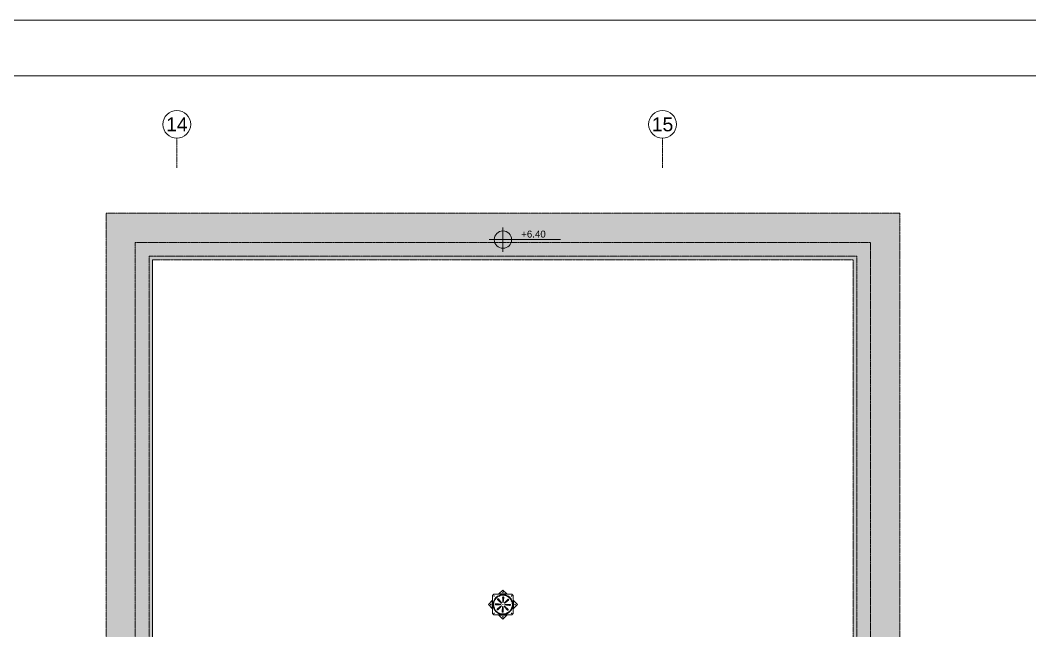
# Model space of a CAD drawing. Extents: x -1457 to 23780, y -2071 to 4205.
# Drawn here: x 6942 to 8397, y 3326 to 4205 of the extents above; entities that cross this region are included whole.
import ezdxf
from ezdxf.enums import TextEntityAlignment as Align

# ---------------------------------------------------------------- set-up
doc = ezdxf.new("R2010")
doc.units = 0
doc.header["$MEASUREMENT"] = 0
doc.linetypes.add('HIDDEN', pattern=[0.375, 0.25, -0.125])
doc.layers.get('0').update_dxf_attribs({"color": 9, "lineweight": 9})
for name, color, linetype, lineweight in [('40A', 9, 'Continuous', 9), ('GEB-BEZUG', 9, 'Continuous', 25), ('M-TEFRIS2-015', 129, 'Continuous', 9)]:
    doc.layers.add(name, color=color, linetype=linetype, lineweight=lineweight)
doc.styles.add('Arial', font='arial.ttf', dxfattribs={"height": 2.5})
doc.styles.add('MuuM_TEXT-ITALIC', font='ARIALNI.TTF')

# ---------------------------------------------------------------- blocks, each defined once
blk = doc.blocks.new('Einfügepunkt')
at = {"layer": 'GEB-BEZUG'}
for p, q in [((-1, -1), (1, 1)), ((-1, 1), (1, -1))]:
    blk.add_line(p, q, dxfattribs=at)
blk = doc.blocks.new('p-suzgec')
at = {"ltscale": 25}
for p, q in [((-13.2, 15), (-15.2, 13)), ((12.8, 15), (-13.2, 15)), ((-6.1, 15), (-5.9, 15.2)), ((-5.9, 15.2), (-0.2, 20.9)), ((-5.9, 15.2), (5.4, 15.2)), ((-0.2, 20.9), (5.4, 15.2)), ((5.4, 15.2), (5.6, 15)), ((14.8, 13), (12.8, 15)), ((-21.1, 0), (-15.5, 5.7)), ((-15.5, -5.7), (-21.1, 0)), ((-15.5, 5.7), (-15.2, 5.9)), ((-15.5, -5.7), (-15.5, 5.7)), ((-15.2, 13), (-15.2, -13)), ((-10.5, 1.2), (-3.4, 0.3)), ((-5.9, 12.3), (-6, 12.5)), ((-5.8, 12), (-5.9, 12.3)), ((-5.1, 12.9), (-5, 12.7)), ((-5, 12.7), (-4.8, 12.4)), ((-3.3, 0.2), (-3.4, 0.3)), ((-0.2, 0), (-0.5, 0)), ((-0.2, 0), (-0.2, 0.2)), ((-0.2, 0), (0, 0)), ((-0.2, 0), (-0.2, -0.2)), ((0.9, 10.2), (0, 3.1)), ((0, 3), (0, 3.1)), ((12.1, 5.6), (12.3, 5.7)), ((12.6, 4.8), (12.5, 4.7)), ((14.8, -13), (14.8, 13)), ((14.8, 5.9), (15, 5.7)), ((15, 5.7), (15, -5.7)), ((15, 5.7), (20.6, 0)), ((20.6, 0), (15, -5.7)), ((-15.2, -5.9), (-15.5, -5.7)), ((-15.2, -13), (-13.2, -15)), ((-13.1, -4.8), (-13, -4.7)), ((-13, -4.7), (-12.6, -4.6)), ((-12.6, -5.6), (-12.8, -5.7)), ((-12.2, -5.5), (-12.6, -5.6)), ((-1.4, -10.2), (-0.5, -3.1)), ((-0.5, -3), (-0.5, -3.1)), ((2.8, -0.2), (2.9, -0.3)), ((10, -1.2), (2.9, -0.3)), ((4.5, -12.7), (4.3, -12.4)), ((4.6, -12.9), (4.5, -12.7)), ((5.3, -12), (5.4, -12.3)), ((5.4, -12.3), (5.5, -12.5)), ((12.8, -15), (14.8, -13)), ((15, -5.7), (14.8, -5.9)), ((-13.2, -15), (12.8, -15)), ((-5.9, -15.2), (-6.1, -15)), ((5.4, -15.2), (-5.9, -15.2)), ((-0.2, -20.9), (-5.9, -15.2)), ((5.4, -15.2), (-0.2, -20.9)), ((5.6, -15), (5.4, -15.2))]:
    blk.add_line(p, q, dxfattribs=at)
for centre, radius in [((-0.2, 17.7), 0.4), ((-0.2, 17.7), 0.358), ((-17.9, 0), 0.4), ((-17.9, 0), 0.358), ((-0.2, 0), 14.3), ((-12.8, 12.5), 0.3), ((12.2, 12.5), 0.3), ((17.4, 0), 0.4), ((17.4, 0), 0.358), ((-12.8, -12.5), 0.3), ((12.2, -12.5), 0.3), ((-0.2, -17.7), 0.4), ((-0.2, -17.7), 0.358)]:
    blk.add_circle(centre, radius, dxfattribs=at)
for radius, start, end in [(13.5, 114.6147, 200.3853), (13.8, 110.4176, 114.5824), (13.7, 110.4084, 114.5916), (13.3, 110.3378, 114.6622), (13.2, 110.3292, 114.6708), (13.5, 24.6147, 110.3853), (13.6, 294.6147, 20.3853), (13.2, 20.3292, 24.6708), (13.3, 20.3378, 24.6622), (13.7, 20.4084, 24.5916), (13.8, 20.4176, 24.5824), (13.7, 200.4084, 204.5916), (13.8, 200.4176, 204.5824), (13.3, 200.3378, 204.6622), (13.2, 200.3292, 204.6708), (13.5, 204.6147, 290.3853), (13.2, 290.3292, 294.6708), (13.3, 290.3378, 294.6622), (13.7, 290.4084, 294.5916), (13.8, 290.4176, 294.5824)]:
    blk.add_arc((-0.2, 0), radius, start, end, dxfattribs=at)
for points, knots in [([(-10.5, -0.3), (-10.6, -0.3), (-10.7, -0.3), (-10.9, -0.2), (-11, -0.2), (-11.1, 0), (-11.2, 0.1), (-11.2, 0.3), (-11.2, 0.4), (-11.2, 0.6), (-11.2, 0.7), (-11.1, 0.9), (-11.1, 1), (-10.9, 1.1), (-10.8, 1.1), (-10.6, 1.2), (-10.5, 1.2), (-10.4, 1.2)], [2.169268, 2.169268, 2.169268, 2.169268, 2.468107, 2.468107, 2.768207, 2.768207, 3.065525, 3.065525, 3.362844, 3.362844, 3.660162, 3.660162, 3.95748, 3.95748, 4.257581, 4.257581, 4.55635, 4.55635, 4.55635, 4.55635]), ([(-7.7, 7), (-7.8, 7.1), (-7.8, 7.2), (-7.9, 7.4), (-7.9, 7.5), (-7.9, 7.7), (-7.9, 7.8), (-7.8, 8), (-7.8, 8), (-7.6, 8.2), (-7.5, 8.2), (-7.3, 8.3), (-7.2, 8.3), (-7, 8.3), (-6.9, 8.3), (-6.7, 8.2), (-6.6, 8.1), (-6.6, 8)], [2.169268, 2.169268, 2.169268, 2.169268, 2.468107, 2.468107, 2.768207, 2.768207, 3.065525, 3.065525, 3.362844, 3.362844, 3.660162, 3.660162, 3.95748, 3.95748, 4.257581, 4.257581, 4.55635, 4.55635, 4.55635, 4.55635]), ([(-3.5, 0.4), (-3.5, 0.4), (-3.5, 0.4), (-3.5, 0.4), (-3.4, 0.4), (-3.4, 0.4), (-3.4, 0.3), (-3.3, 0.3), (-3.3, 0.3), (-3.3, 0.3), (-3.3, 0.2), (-3.2, 0.2), (-3.2, 0.1), (-3.3, 0.1), (-3.3, 0), (-3.3, 0), (-3.3, -0.1), (-3.4, -0.1), (-3.4, -0.1), (-3.5, -0.1), (-3.5, -0.1), (-3.5, -0.1), (-3.5, -0.1)], [-0.0013985, -0.0013985, -0.0013985, -0.0013985, 0, 0, 0, 0.0909291, 0.0909291, 0.1818582, 0.1818582, 0.2711248, 0.2711248, 0.3603915, 0.3603915, 0.4496581, 0.4496581, 0.5389247, 0.5389247, 0.6298538, 0.6298538, 0.7207829, 0.7207829, 0.7401198, 0.7401198, 0.7401198, 0.7401198]), ([(-2.2, 2.6), (-2.2, 2.6), (-2.2, 2.6), (-2.2, 2.6), (-2.2, 2.5), (-2.2, 2.5), (-2.2, 2.4), (-2.2, 2.4), (-2.2, 2.3), (-2.2, 2.3), (-2.2, 2.3), (-2.3, 2.2), (-2.3, 2.2), (-2.3, 2.2), (-2.4, 2.2), (-2.4, 2.1), (-2.5, 2.1), (-2.5, 2.2), (-2.6, 2.2), (-2.6, 2.2), (-2.6, 2.2), (-2.6, 2.2), (-2.6, 2.2)], [-0.0013985, -0.0013985, -0.0013985, -0.0013985, 0, 0, 0, 0.0909291, 0.0909291, 0.1818582, 0.1818582, 0.2711248, 0.2711248, 0.3603915, 0.3603915, 0.4496581, 0.4496581, 0.5389247, 0.5389247, 0.6298538, 0.6298538, 0.7207829, 0.7207829, 0.7401198, 0.7401198, 0.7401198, 0.7401198]), ([(-0.6, 10.2), (-0.6, 10.3), (-0.5, 10.4), (-0.5, 10.6), (-0.4, 10.7), (-0.3, 10.8), (-0.2, 10.9), (0, 11), (0.1, 11), (0.3, 11), (0.4, 11), (0.6, 10.9), (0.7, 10.8), (0.8, 10.7), (0.9, 10.6), (0.9, 10.4), (1, 10.3), (0.9, 10.2)], [2.169268, 2.169268, 2.169268, 2.169268, 2.468107, 2.468107, 2.768207, 2.768207, 3.065525, 3.065525, 3.362844, 3.362844, 3.660162, 3.660162, 3.95748, 3.95748, 4.257581, 4.257581, 4.55635, 4.55635, 4.55635, 4.55635]), ([(0.1, 3.2), (0.1, 3.2), (0.1, 3.2), (0.1, 3.2), (0.1, 3.2), (0.1, 3.2), (0.1, 3.1), (0.1, 3.1), (0, 3), (0, 3), (-0.1, 3), (-0.1, 3), (-0.2, 3), (-0.2, 3), (-0.2, 3), (-0.3, 3), (-0.3, 3.1), (-0.3, 3.1), (-0.4, 3.2), (-0.4, 3.2), (-0.4, 3.2), (-0.4, 3.3), (-0.4, 3.3)], [-0.0013985, -0.0013985, -0.0013985, -0.0013985, 0, 0, 0, 0.0909291, 0.0909291, 0.1818582, 0.1818582, 0.2711248, 0.2711248, 0.3603915, 0.3603915, 0.4496581, 0.4496581, 0.5389247, 0.5389247, 0.6298538, 0.6298538, 0.7207829, 0.7207829, 0.7401198, 0.7401198, 0.7401198, 0.7401198]), ([(2.3, 2), (2.3, 2), (2.3, 2), (2.3, 2), (2.3, 2), (2.2, 2), (2.2, 1.9), (2.2, 1.9), (2.1, 1.9), (2.1, 2), (2, 2), (2, 2), (1.9, 2), (1.9, 2.1), (1.9, 2.1), (1.9, 2.2), (1.9, 2.2), (1.9, 2.3), (1.9, 2.3), (1.9, 2.3), (2, 2.4), (2, 2.4), (2, 2.4)], [-0.0013985, -0.0013985, -0.0013985, -0.0013985, 0, 0, 0, 0.0909291, 0.0909291, 0.1818582, 0.1818582, 0.2711248, 0.2711248, 0.3603915, 0.3603915, 0.4496581, 0.4496581, 0.5389247, 0.5389247, 0.6298538, 0.6298538, 0.7207829, 0.7207829, 0.7401198, 0.7401198, 0.7401198, 0.7401198]), ([(3, -0.4), (3, -0.4), (3, -0.4), (3, -0.4), (2.9, -0.4), (2.9, -0.4), (2.9, -0.3), (2.8, -0.3), (2.8, -0.3), (2.8, -0.3), (2.8, -0.2), (2.7, -0.2), (2.7, -0.1), (2.8, -0.1), (2.8, 0), (2.8, 0), (2.8, 0.1), (2.9, 0.1), (2.9, 0.1), (3, 0.1), (3, 0.1), (3, 0.1), (3, 0.1)], [-0.0013985, -0.0013985, -0.0013985, -0.0013985, 0, 0, 0, 0.0909291, 0.0909291, 0.1818582, 0.1818582, 0.2711248, 0.2711248, 0.3603915, 0.3603915, 0.4496581, 0.4496581, 0.5389247, 0.5389247, 0.6298538, 0.6298538, 0.7207829, 0.7207829, 0.7401198, 0.7401198, 0.7401198, 0.7401198]), ([(6.8, 7.4), (6.8, 7.5), (6.9, 7.6), (7.1, 7.7), (7.2, 7.7), (7.4, 7.7), (7.5, 7.7), (7.7, 7.6), (7.8, 7.5), (7.9, 7.4), (8, 7.3), (8.1, 7.1), (8.1, 7), (8, 6.8), (8, 6.7), (7.9, 6.5), (7.8, 6.4), (7.8, 6.3)], [2.169268, 2.169268, 2.169268, 2.169268, 2.468107, 2.468107, 2.768207, 2.768207, 3.065525, 3.065525, 3.362844, 3.362844, 3.660162, 3.660162, 3.95748, 3.95748, 4.257581, 4.257581, 4.55635, 4.55635, 4.55635, 4.55635]), ([(10, 0.3), (10.1, 0.3), (10.2, 0.3), (10.4, 0.2), (10.5, 0.2), (10.6, 0), (10.7, -0.1), (10.7, -0.3), (10.7, -0.4), (10.7, -0.6), (10.7, -0.7), (10.6, -0.9), (10.6, -1), (10.4, -1.1), (10.3, -1.1), (10.1, -1.2), (10, -1.2), (9.9, -1.2)], [2.169268, 2.169268, 2.169268, 2.169268, 2.468107, 2.468107, 2.768207, 2.768207, 3.065525, 3.065525, 3.362844, 3.362844, 3.660162, 3.660162, 3.95748, 3.95748, 4.257581, 4.257581, 4.55635, 4.55635, 4.55635, 4.55635]), ([(-7.3, -7.4), (-7.3, -7.5), (-7.4, -7.6), (-7.6, -7.7), (-7.7, -7.7), (-7.9, -7.7), (-8, -7.7), (-8.2, -7.6), (-8.3, -7.5), (-8.4, -7.4), (-8.5, -7.3), (-8.6, -7.1), (-8.6, -7), (-8.5, -6.8), (-8.5, -6.7), (-8.4, -6.5), (-8.3, -6.4), (-8.3, -6.3)], [2.169268, 2.169268, 2.169268, 2.169268, 2.468107, 2.468107, 2.768207, 2.768207, 3.065525, 3.065525, 3.362844, 3.362844, 3.660162, 3.660162, 3.95748, 3.95748, 4.257581, 4.257581, 4.55635, 4.55635, 4.55635, 4.55635]), ([(-2.8, -2), (-2.8, -2), (-2.8, -2), (-2.8, -2), (-2.8, -2), (-2.7, -2), (-2.7, -1.9), (-2.7, -1.9), (-2.6, -1.9), (-2.6, -2), (-2.5, -2), (-2.5, -2), (-2.4, -2), (-2.4, -2.1), (-2.4, -2.1), (-2.4, -2.2), (-2.4, -2.2), (-2.4, -2.3), (-2.4, -2.3), (-2.4, -2.3), (-2.5, -2.4), (-2.5, -2.4), (-2.5, -2.4)], [-0.0013985, -0.0013985, -0.0013985, -0.0013985, 0, 0, 0, 0.0909291, 0.0909291, 0.1818582, 0.1818582, 0.2711248, 0.2711248, 0.3603915, 0.3603915, 0.4496581, 0.4496581, 0.5389247, 0.5389247, 0.6298538, 0.6298538, 0.7207829, 0.7207829, 0.7401198, 0.7401198, 0.7401198, 0.7401198]), ([(0.1, -10.2), (0.1, -10.3), (0, -10.4), (0, -10.6), (-0.1, -10.7), (-0.2, -10.8), (-0.3, -10.9), (-0.5, -11), (-0.6, -11), (-0.8, -11), (-0.9, -11), (-1.1, -10.9), (-1.2, -10.8), (-1.3, -10.7), (-1.4, -10.6), (-1.4, -10.4), (-1.5, -10.3), (-1.4, -10.2)], [2.169268, 2.169268, 2.169268, 2.169268, 2.468107, 2.468107, 2.768207, 2.768207, 3.065525, 3.065525, 3.362844, 3.362844, 3.660162, 3.660162, 3.95748, 3.95748, 4.257581, 4.257581, 4.55635, 4.55635, 4.55635, 4.55635]), ([(-0.6, -3.2), (-0.6, -3.2), (-0.6, -3.2), (-0.6, -3.2), (-0.6, -3.2), (-0.6, -3.2), (-0.6, -3.1), (-0.6, -3.1), (-0.5, -3), (-0.5, -3), (-0.4, -3), (-0.4, -3), (-0.4, -3), (-0.3, -3), (-0.3, -3), (-0.2, -3), (-0.2, -3.1), (-0.2, -3.1), (-0.2, -3.2), (-0.1, -3.2), (-0.1, -3.2), (-0.1, -3.3), (-0.1, -3.3)], [-0.0013985, -0.0013985, -0.0013985, -0.0013985, 0, 0, 0, 0.0909291, 0.0909291, 0.1818582, 0.1818582, 0.2711248, 0.2711248, 0.3603915, 0.3603915, 0.4496581, 0.4496581, 0.5389247, 0.5389247, 0.6298538, 0.6298538, 0.7207829, 0.7207829, 0.7401198, 0.7401198, 0.7401198, 0.7401198]), ([(1.7, -2.6), (1.7, -2.6), (1.7, -2.6), (1.7, -2.6), (1.7, -2.5), (1.7, -2.5), (1.7, -2.4), (1.7, -2.4), (1.7, -2.3), (1.7, -2.3), (1.7, -2.3), (1.8, -2.2), (1.8, -2.2), (1.8, -2.2), (1.9, -2.2), (1.9, -2.1), (2, -2.1), (2, -2.2), (2.1, -2.2), (2.1, -2.2), (2.1, -2.2), (2.1, -2.2), (2.1, -2.2)], [-0.0013985, -0.0013985, -0.0013985, -0.0013985, 0, 0, 0, 0.0909291, 0.0909291, 0.1818582, 0.1818582, 0.2711248, 0.2711248, 0.3603915, 0.3603915, 0.4496581, 0.4496581, 0.5389247, 0.5389247, 0.6298538, 0.6298538, 0.7207829, 0.7207829, 0.7401198, 0.7401198, 0.7401198, 0.7401198]), ([(7.2, -7), (7.3, -7.1), (7.3, -7.2), (7.4, -7.4), (7.4, -7.5), (7.4, -7.7), (7.4, -7.8), (7.3, -8), (7.3, -8), (7.1, -8.2), (7, -8.2), (6.8, -8.3), (6.7, -8.3), (6.5, -8.3), (6.4, -8.3), (6.2, -8.2), (6.1, -8.1), (6.1, -8)], [2.169268, 2.169268, 2.169268, 2.169268, 2.468107, 2.468107, 2.768207, 2.768207, 3.065525, 3.065525, 3.362844, 3.362844, 3.660162, 3.660162, 3.95748, 3.95748, 4.257581, 4.257581, 4.55635, 4.55635, 4.55635, 4.55635])]:
    blk.add_open_spline(points, degree=3, knots=knots, dxfattribs=at)
for points, weights in [([(-10.4, 1.2), (-5.1, 0.6), (-3.5, 0.4)], [1.04357122072, 1.19470433147, 1]), ([(-2.6, 2.2), (-3.9, 3.4), (-7.7, 7)], [1, 1.19289012244, 1.04336959178]), ([(-6.6, 8), (-3.3, 3.9), (-2.2, 2.6)], [1.04357122128, 1.19470433435, 1]), ([(-0.4, 3.3), (-0.4, 4.9), (-0.6, 10.2)], [1, 1.1928901223, 1.04336959175]), ([(0.9, 10.2), (0.3, 4.9), (0.1, 3.2)], [1.04357122043, 1.19470432993, 1]), ([(2, 2.4), (3.1, 3.6), (6.8, 7.4)], [1, 1.19289012017, 1.04336959134]), ([(7.8, 6.3), (3.6, 3), (2.3, 2)], [1.04357122006, 1.19470432802, 1]), ([(11.7, 5.5), (11.9, 5.6), (12.1, 5.6)], [1.02554744525, 1.0127799804, 1]), ([(12.5, 4.7), (12.3, 4.7), (12.1, 4.6)], [1, 1.0127799804, 1.02554744526]), ([(-3.5, -0.1), (-5.2, -0.2), (-10.5, -0.3)], [1, 1.19289012449, 1.04336959218]), ([(-8.3, -6.3), (-4.1, -3), (-2.8, -2)], [1.04357122094, 1.1947043326, 1]), ([(-2.5, -2.4), (-3.6, -3.6), (-7.3, -7.4)], [1, 1.19289012327, 1.04336959194]), ([(-1.4, -10.2), (-0.8, -4.9), (-0.6, -3.2)], [1.04357122103, 1.19470433305, 1]), ([(-0.1, -3.3), (-0.1, -4.9), (0.1, -10.2)], [1, 1.19289011339, 1.04336959002]), ([(6.1, -8), (2.8, -3.9), (1.7, -2.6)], [1.04357121982, 1.19470432681, 1]), ([(2.1, -2.2), (3.4, -3.4), (7.2, -7)], [1, 1.19289011781, 1.04336959088])]:
    blk.add_rational_spline(points, weights, degree=2, dxfattribs=at)
for points, weights, knots in [([(3, 0.1), (3.5, 0.1), (6, 0.2), (10, 0.3)], [4.14064799907, 3.56700040162, 2.15953650571, 1.32480586323], [27.48414514, 27.48414514, 27.48414514, 27.50397367, 27.53272487, 27.53272487, 27.53272487]), ([(9.9, -1.2), (7.9, -1), (4.7, -0.6), (3.3, -0.4), (3, -0.4)], [1.32476723726, 1.64485472039, 2.71311941379, 3.81141839734, 4.16242382948], [0.00590224, 0.00590224, 0.00590224, 0.01753913, 0.04477222, 0.05758123, 0.05758123, 0.05758123])]:
    blk.add_rational_spline(points, weights, degree=2, knots=knots, dxfattribs=at)
at = {"ltscale": 25, "xscale": 0.1, "yscale": 0.1, "zscale": 0.1}
blk.add_blockref('Einfügepunkt', (-0.2, 0), dxfattribs=at)
blk = doc.blocks.new('0_elevationtarget-p-bk')
h = blk.add_hatch(color=254)
h.paths.add_polyline_path([(2.5, 0, 0.414214), (0, 2.5), (0, 0)])
h.paths.add_polyline_path([(0, 0), (-2.5, 0, 0.414214), (0, -2.5)])
blk.add_line((0, -3.5), (0, 3.5))
blk.add_lwpolyline([(16.6, 0), (-4, 0)])
blk.add_circle((0, 0), 2.5)
at = {"style": 'Arial'}
blk.add_attdef('BITMISKOT', text='', height=2, dxfattribs=at).set_placement((4.5, 0), align=Align.BOTTOM_LEFT)
at = {"style": 'MuuM_TEXT-ITALIC'}
blk.add_attdef('FINISHINGFLOORLEVEL', text='', height=2, dxfattribs=at).set_placement((4.5, -0.59), align=Align.TOP_LEFT)
blk = doc.blocks.new('0_aks')
at = {"linetype": 'Continuous'}
blk.add_circle((0, 0), 2, dxfattribs=at)
at = {"style": 'Arial'}
blk.add_attdef('AKS', text='', height=2, dxfattribs=at).set_placement((0, 0), align=Align.MIDDLE_CENTER)

msp = doc.modelspace()

# ---------------------------------------------------------------- hatches: boundary and pattern name
at = {"layer": 'M-TEFRIS2-015', "linetype": 'HIDDEN', "lineweight": 0}
h = msp.add_hatch(color=256, dxfattribs=at)
h.dxf.hatch_style = 1
h.paths.add_polyline_path([(7132.5, 2865), (7065.5, 2865), (7065.5, 3927), (8209.5, 3927), (8209.5, 2865), (8142.5, 2865), (8142.5, 3860), (7132.5, 3860)])

# ---------------------------------------------------------------- linework, layer by layer
at = {"layer": '40A'}
for points in [[(11890, 4205), (5945, 4205), (5945, 0), (11890, 0)], [(11350.1, 80), (6025, 80), (6025, 4125), (11350.1, 4125)]]:
    msp.add_lwpolyline(points, close=True, dxfattribs=at)
at = {"layer": 'M-TEFRIS2-015', "linetype": 'HIDDEN', "lineweight": 0}
for points in [[(7167.5, 3992.2), (7167.5, 4035)], [(7867.5, 3992.2), (7867.5, 4035)], [(7067.5, 2865), (7065.5, 2865), (7065.5, 3927), (8209.5, 3927), (8209.5, 2867)], [(7107.5, 2867), (7107.5, 3270), (7107.5, 3885), (8167.5, 3885), (8167.5, 2867)], [(7127.5, 2867), (7127.5, 3270), (7127.5, 3865), (8147.5, 3865), (8147.5, 2867)], [(7132.5, 2865), (7132.5, 3860), (8142.5, 3860), (8142.5, 2867)]]:
    msp.add_lwpolyline(points, dxfattribs=at)
msp.add_lwpolyline([(8142.5, 2867), (7132.5, 2867), (7132.5, 3860), (8142.5, 3860)], close=True, dxfattribs=at)
msp.add_lwpolyline([(8142.5, 2867), (7132.5, 2867), (7132.5, 3860), (8142.5, 3860)], close=True, dxfattribs=at)

# ---------------------------------------------------------------- block references
at = {"layer": 'M-TEFRIS2-015', "linetype": 'HIDDEN', "lineweight": 0, "xscale": 10, "yscale": 10, "zscale": 10}
for p, values in [((7167.5, 4055), {'AKS': '14'}), ((7867.5, 4055), {'AKS': '15'})]:
    msp.add_blockref('0_aks', p, dxfattribs=at).add_auto_attribs(values)
at = {"layer": 'M-TEFRIS2-015', "linetype": 'HIDDEN', "lineweight": 0}
ref = msp.add_blockref('0_elevationtarget-p-bk', (7637.5, 3889), dxfattribs=dict(at, xscale=5, yscale=5, zscale=5))
ref.add_attrib('BITMISKOT', ' +6.40', dxfattribs={"layer": '0', "height": 10, "style": 'Arial'}).set_placement((7660, 3889), align=Align.BOTTOM_LEFT)
msp.add_blockref('p-suzgec', (7637.7, 3363.5), dxfattribs=at)

doc.saveas('drawing.dxf')
